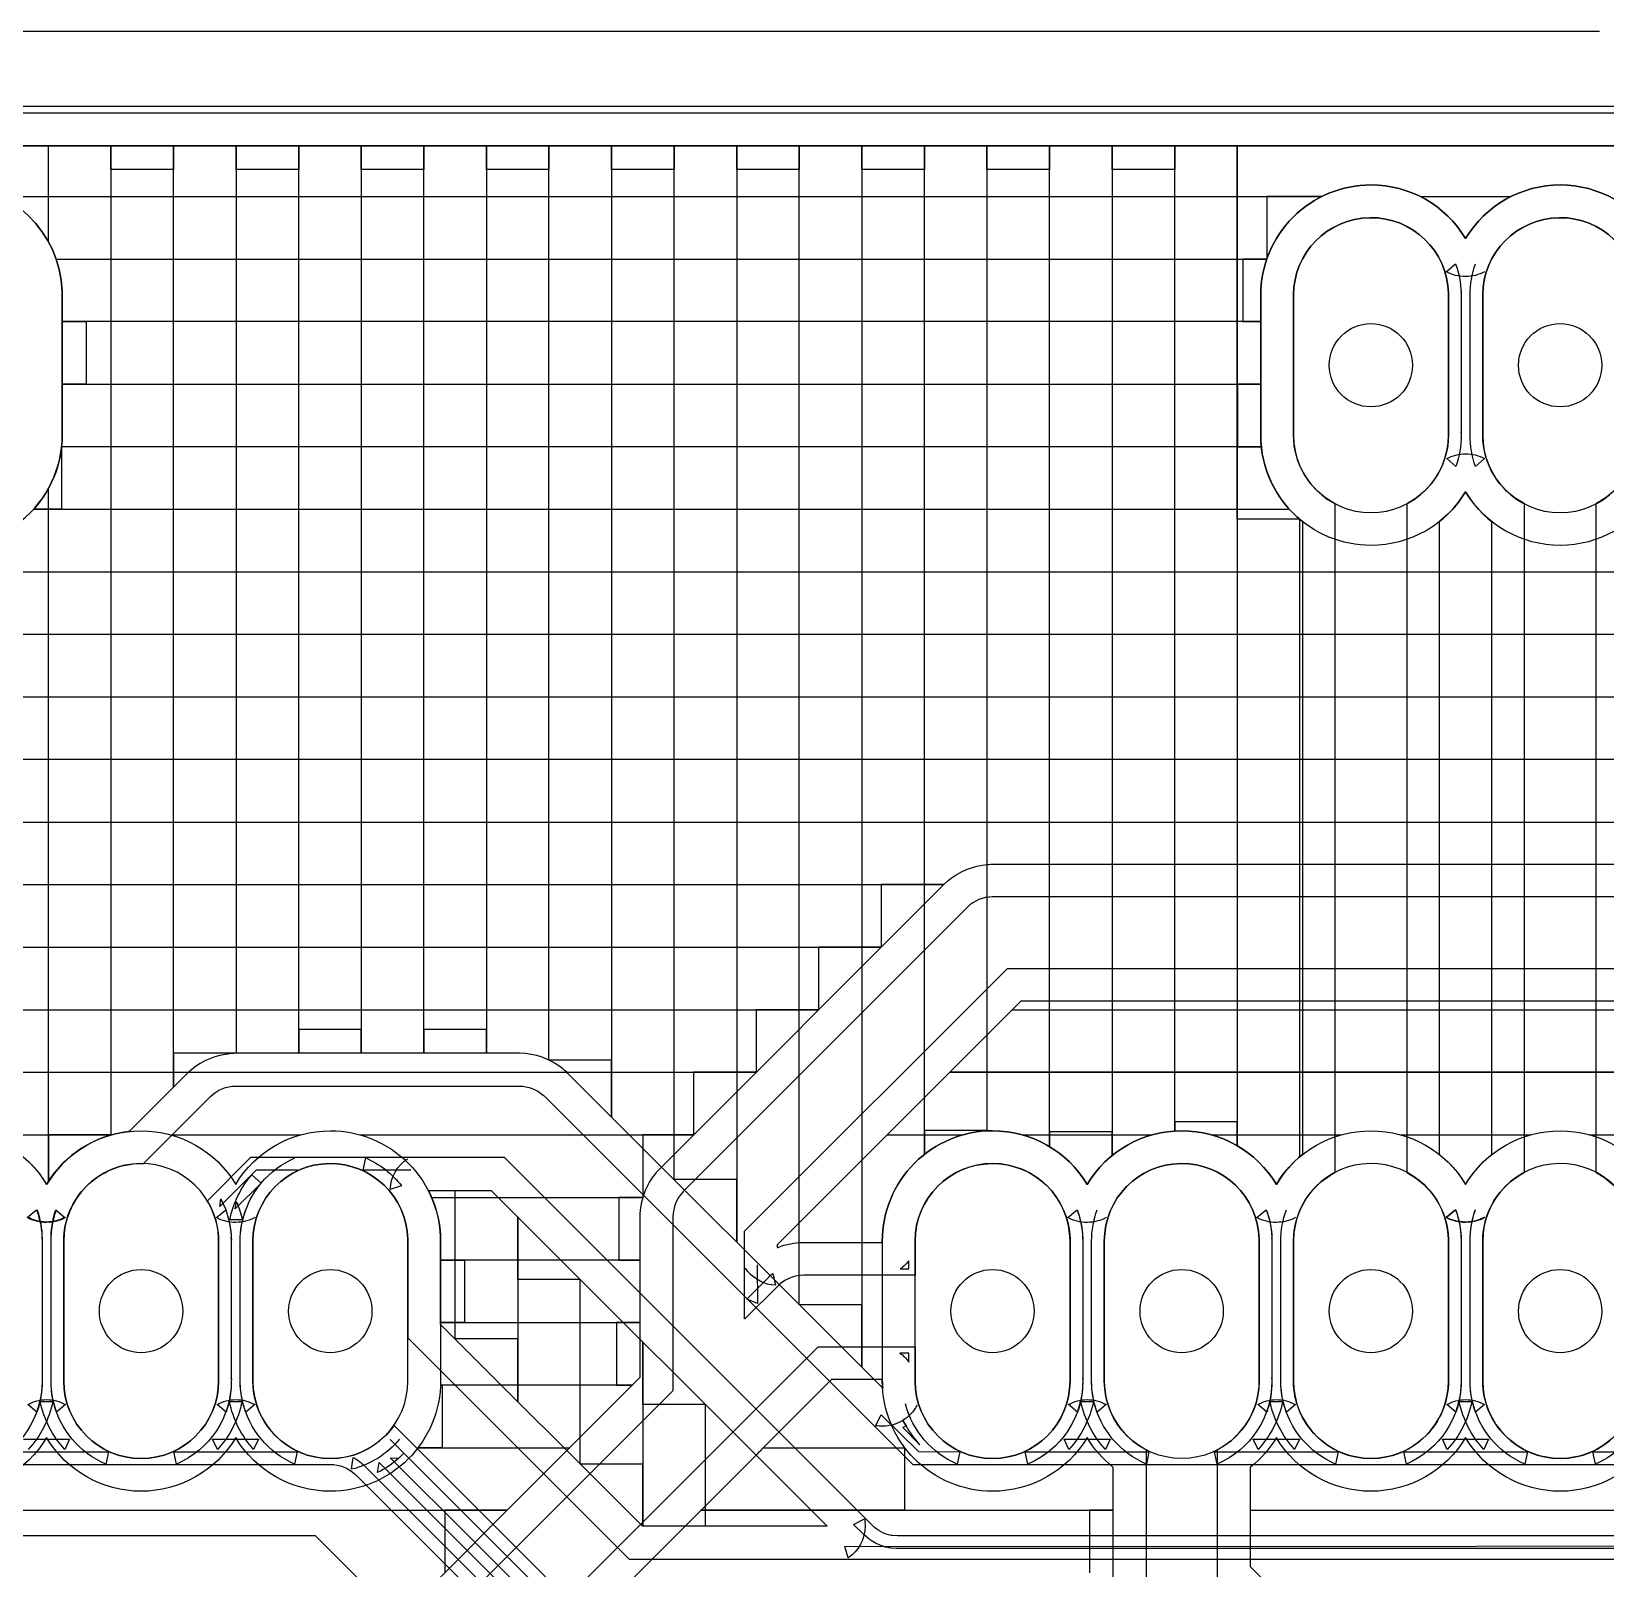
# Model space of a CAD drawing. Extents: x -29 to 3249, y -29 to 2286.
# Drawn here: x 702 to 1534, y 1474 to 2286 of the extents above; entities that cross this region are included whole.
import ezdxf

# ---------------------------------------------------------------- set-up
doc = ezdxf.new("R2010")
doc.units = 0
doc.header["$MEASUREMENT"] = 0
doc.layers.get('0').update_dxf_attribs({"linetype": 'CONTINUOUS'})
for name, color, linetype in [('BoardOutline', 7, 'CONTINUOUS'), ('CuttingOutside', 7, 'CONTINUOUS'), ('DrillPlated', 7, 'CONTINUOUS'), ('InsulateBottom', 7, 'CONTINUOUS'), ('InsulateTop', 7, 'CONTINUOUS')]:
    doc.layers.add(name, color=color, linetype=linetype)

# ---------------------------------------------------------------- blocks, each defined once
blk = doc.blocks.new('T3')
blk.add_circle((0, 0), 22)
blk.add_circle((0, 0), 22)

msp = doc.modelspace()

# ---------------------------------------------------------------- linework, layer by layer
at = {"layer": 'BoardOutline'}
msp.add_lwpolyline([(10.000001, 10.000001), (10.000001, 2247), (10.000001, 2247), (3209.199951, 2247), (3209.199951, 2247), (3209.199951, 10.000001), (3209.199951, 10.000001), (10.000001, 10.000001)], dxfattribs=at)
msp.add_lwpolyline([(10.000001, 10.000001), (10.000001, 2247), (10.000001, 2247), (3209.199951, 2247), (3209.199951, 2247), (3209.199951, 10.000001), (3209.199951, 10.000001), (10.000001, 10.000001)], dxfattribs=at)
at = {"layer": 'CuttingOutside'}
msp.add_lwpolyline([(1530.885742, 2286.435059), (10.000001, 2286.417236), (10.000001, 2286.417236, 0.224434), (-20.433071, 2272.047119), (-20.433071, 2272.047119), (-20.433071, 2272.007813), (-20.433071, 2272.007813, 0.173802), (-29.409449, 2247.007813), (-29.409449, 2247.007813), (-29.429132, 1207.263794)], format="xyb", dxfattribs=at)
at = {"layer": 'InsulateBottom'}
for points in [[(3205.511719, 2243.307129), (13.779527, 2243.307129), (13.779527, 2243.307129), (13.779527, 13.779527), (13.779527, 13.779527), (3205.511719, 13.779527), (3205.511719, 13.779527), (3205.511719, 2243.307129)], [(3188.189209, 2225.984375), (31.102364, 2225.984375), (31.102364, 2225.984375), (31.102364, 31.102364), (31.102364, 31.102364), (3188.189209, 31.102364), (3188.189209, 31.102364), (3188.189209, 2225.984375)], [(686.023621, 2199.212646), (1384.055054, 2199.212646), (1384.055054, 2199.212646), (1354.921265, 2199.212646), (1354.921265, 2199.212646), (1354.921265, 2166.141846)], [(1436.02356, 2199.212646), (1484.055176, 2199.212646)], [(715.157471, 2166.141846), (1354.921265, 2166.141846), (1354.921265, 2166.141846), (1342.322876, 2166.141846), (1342.322876, 2166.141846), (1342.322876, 2133.070801), (1342.322876, 2133.070801), (1351.771606, 2133.070801), (1351.771606, 2133.070801), (718.307129, 2133.070801), (718.307129, 2133.070801), (730.905457, 2133.070801), (730.905457, 2133.070801), (730.905457, 2100), (730.905457, 2100), (718.307129, 2100), (718.307129, 2100), (1351.771606, 2100), (1351.771606, 2100), (1339.566895, 2100), (1339.566895, 2100), (1339.566895, 2066.928955), (1339.566895, 2066.928955), (1352.165405, 2066.928955), (1352.165405, 2066.928955), (717.913391, 2066.928955), (717.913391, 2066.928955), (717.913391, 2033.858276), (717.913391, 2033.858276), (703.149597, 2033.858276), (703.149597, 2033.858276), (1366.929077, 2033.858276)], [(31.102364, 2000.787476), (3188.189209, 2000.787476)], [(3188.189209, 1967.716553), (31.102364, 1967.716553), (31.102364, 1967.716553), (43.700787, 1967.716553), (43.700787, 1967.716553), (43.700787, 1934.64563), (43.700787, 1934.64563), (31.102364, 1934.64563), (31.102364, 1934.64563), (3188.189209, 1934.64563)], [(3188.189209, 1901.574829), (31.102364, 1901.574829), (31.102364, 1901.574829), (43.700787, 1901.574829), (43.700787, 1901.574829), (43.700787, 1868.504028), (43.700787, 1868.504028), (31.102364, 1868.504028), (31.102364, 1868.504028), (3188.189209, 1868.504028)], [(31.102364, 1835.433105), (1184.251953, 1835.433105), (1184.251953, 1835.433105), (1151.18103, 1835.433105), (1151.18103, 1835.433105), (1151.18103, 1802.362183)], [(31.102364, 1802.362183), (1151.18103, 1802.362183), (1151.18103, 1802.362183), (1118.110229, 1802.362183), (1118.110229, 1802.362183), (1118.110229, 1769.29126)], [(31.102364, 1769.29126), (1118.110229, 1769.29126), (1118.110229, 1769.29126), (1085.039307, 1769.29126), (1085.039307, 1769.29126), (1085.039307, 1736.220581)], [(1220.472412, 1769.29126), (1949.606323, 1769.29126), (1949.606323, 1769.29126), (1949.606323, 1736.220581), (1949.606323, 1736.220581), (1982.677246, 1736.220581), (1982.677246, 1736.220581), (1187.401611, 1736.220581), (1187.401611, 1736.220581), (1925.787354, 1736.220581), (1925.787354, 1736.220581), (1925.787354, 1703.149658)], [(31.102364, 1736.220581), (1085.039307, 1736.220581), (1085.039307, 1736.220581), (1051.968506, 1736.220581), (1051.968506, 1736.220581), (1051.968506, 1703.149658)], [(675.787415, 1703.149658), (744.291382, 1703.149658)], [(775.787354, 1703.149658), (844.291382, 1703.149658)], [(875.787354, 1703.149658), (1051.968506, 1703.149658), (1051.968506, 1703.149658), (1025.196899, 1703.149658), (1025.196899, 1703.149658), (1025.196899, 1670.078735)], [(1154.330688, 1703.149658), (1194.291382, 1703.149658)], [(1225.787354, 1703.149658), (1294.291382, 1703.149658)], [(1325.787354, 1703.149658), (1394.291382, 1703.149658)], [(1425.787354, 1703.149658), (1494.291382, 1703.149658)], [(1525.787354, 1703.149658), (1594.291382, 1703.149658)], [(913.582703, 1670.078735), (1025.196899, 1670.078735), (1025.196899, 1670.078735), (1012.59845, 1670.078735), (1012.59845, 1670.078735), (1012.59845, 1637.007813), (1012.59845, 1637.007813), (1023.818909, 1637.007813), (1023.818909, 1637.007813), (918.307068, 1637.007813), (918.307068, 1637.007813), (930.905518, 1637.007813), (930.905518, 1637.007813), (930.905518, 1603.93689), (930.905518, 1603.93689), (918.307068, 1603.93689), (918.307068, 1603.93689), (1023.818909, 1603.93689), (1023.818909, 1603.93689), (1011.220459, 1603.93689), (1011.220459, 1603.93689), (1011.220459, 1570.866211), (1011.220459, 1570.866211), (1019.685059, 1570.866211), (1019.685059, 1570.866211), (918.307068, 1570.866211), (918.307068, 1570.866211), (919.094482, 1570.866211), (919.094482, 1570.866211), (919.094482, 1537.795288), (919.094482, 1537.795288), (906.496094, 1537.795288), (906.496094, 1537.795288), (986.614197, 1537.795288)], [(1088.976318, 1537.795288), (1163.582642, 1537.795288), (1163.582642, 1537.795288), (1163.582642, 1504.724365), (1163.582642, 1504.724365), (1055.905518, 1504.724365), (1055.905518, 1504.724365), (1273.818848, 1504.724365), (1273.818848, 1504.724365), (1261.220459, 1504.724365), (1261.220459, 1504.724365), (1261.220459, 1471.653442)], [(31.102364, 1504.724365), (953.543274, 1504.724365), (953.543274, 1504.724365), (920.472473, 1504.724365), (920.472473, 1504.724365), (920.472473, 1471.653442)], [(1346.259766, 1504.724365), (2253.543457, 1504.724365), (2253.543457, 1504.724365), (2220.472412, 1504.724365), (2220.472412, 1504.724365), (2220.472412, 1471.653442)]]:
    msp.add_lwpolyline(points, dxfattribs=at)
for points in [[(660.039368, 2205.314941, -0.403376), (718.307129, 2149.212646), (718.307129, 2149.212646), (718.307129, 2149.015625), (718.307129, 2149.015625, -0.023108), (718.307129, 2147.047363), (718.307129, 2147.047363), (718.307129, 2073.031494), (718.307129, 2073.031494, -0.414214), (660.039368, 2014.763672)], [(1560.039429, 2043.110229, -0.263757), (1510.039429, 2014.763672), (1510.039429, 2014.763672, -0.263757), (1460.039429, 2043.110229), (1460.039429, 2043.110229, -0.263757), (1410.039429, 2014.763672), (1410.039429, 2014.763672, -0.414214), (1351.771606, 2073.031494), (1351.771606, 2073.031494), (1351.771606, 2147.047363), (1351.771606, 2147.047363, -0.414214), (1410.039429, 2205.314941), (1410.039429, 2205.314941, -0.263757), (1460.039429, 2176.968506), (1460.039429, 2176.968506, -0.263757), (1510.039429, 2205.314941), (1510.039429, 2205.314941, -0.263757), (1560.039429, 2176.968506)], [(1450.984253, 2148.031494, 0.988056), (1369.094482, 2147.047363), (1369.094482, 2147.047363), (1369.094482, 2073.031494), (1369.094482, 2073.031494, 1), (1450.984253, 2073.031494), (1450.984253, 2073.031494), (1450.984253, 2147.047363), (1450.984253, 2147.047363, 0.049629), (1450.984253, 2147.834717), (1450.984253, 2147.834717), (1450.984253, 2148.031494)], [(1550.984253, 2148.031494, 0.988056), (1469.094482, 2147.047363), (1469.094482, 2147.047363), (1469.094482, 2073.031494), (1469.094482, 2073.031494, 1), (1550.984253, 2073.031494), (1550.984253, 2073.031494), (1550.984253, 2147.047363), (1550.984253, 2147.047363, 0.049629), (1550.984253, 2147.834717), (1550.984253, 2147.834717), (1550.984253, 2148.031494)], [(1470.078735, 2159.448975, -0.128686), (1460.039429, 2156.889648), (1460.039429, 2156.889648, -0.132995), (1449.803223, 2159.448975), (1449.803223, 2159.448975), (1454.724365, 2163.58252), (1454.724365, 2163.58252, -0.08052), (1457.677246, 2148.425293), (1457.677246, 2148.425293), (1457.677246, 2148.818848), (1457.677246, 2148.818848, -0.041448), (1457.677246, 2147.047363), (1457.677246, 2147.047363), (1457.677246, 2074.212646), (1457.677246, 2074.212646), (1457.677246, 2074.803223), (1457.677246, 2074.803223, -0.041454), (1457.677246, 2073.031494), (1457.677246, 2073.031494, -0.088838), (1454.921265, 2056.496094), (1454.921265, 2056.496094), (1450.196899, 2060.629883), (1450.196899, 2060.629883, -0.128667), (1460.039429, 2063.188965), (1460.039429, 2063.188965, -0.128686), (1470.078735, 2060.629883), (1470.078735, 2060.629883), (1465.35437, 2056.496094), (1465.35437, 2056.496094, -0.088837), (1462.401611, 2073.031494), (1462.401611, 2073.031494), (1462.401611, 2147.047363), (1462.401611, 2147.047363, -0.088836), (1465.35437, 2163.58252)], [(848.62207, 1399.803223), (1023.818909, 1574.999878), (1023.818909, 1574.999878), (1023.818909, 1660.039429), (1023.818909, 1660.039429, -0.177459), (1032.480347, 1683.2677), (1032.480347, 1683.2677), (1032.480347, 1683.4646), (1032.480347, 1683.4646, -0.034568), (1034.448853, 1685.629883), (1034.448853, 1685.629883), (1184.44873, 1835.629883), (1184.44873, 1835.629883, -0.159382), (1204.527588, 1845.669312), (1204.527588, 1845.669312), (1205.905518, 1845.866089), (1205.905518, 1845.866089, -0.048934), (1210.039307, 1846.259888), (1210.039307, 1846.259888), (1960.039307, 1846.259888)], [(2167.91333, 1628.937012), (1973.425171, 1823.425171), (1973.425171, 1823.425171, 0.06351), (1972.637817, 1824.015747), (1972.637817, 1824.015747), (1972.440918, 1824.212646), (1972.440918, 1824.212646, 0.181704), (1960.039307, 1828.937012), (1960.039307, 1828.937012), (1210.039307, 1828.937012), (1210.039307, 1828.937012, 0.198913), (1196.653564, 1823.425171), (1196.653564, 1823.425171), (1046.653564, 1673.425171), (1046.653564, 1673.425171, 0.035582), (1046.259766, 1673.031494), (1046.259766, 1673.031494), (1046.259766, 1672.834717), (1046.259766, 1672.834717, 0.189327), (1041.141724, 1660.039429), (1041.141724, 1660.039429), (1041.141724, 1567.91333), (1041.141724, 1567.91333), (857.086609, 1383.858276)], [(883.661438, 1356.889771), (1073.425171, 1546.653564), (1073.425171, 1546.653564, 0.022005), (1074.606323, 1547.834595), (1074.606323, 1547.834595), (1117.913452, 1591.141724), (1117.913452, 1591.141724), (1169.094482, 1591.141724), (1169.094482, 1591.141724), (1169.094482, 1573.031494), (1169.094482, 1573.031494, 1), (1250.984253, 1573.031494), (1250.984253, 1573.031494), (1250.984253, 1647.047241), (1250.984253, 1647.047241, 1), (1169.094482, 1647.047241), (1169.094482, 1647.047241), (1169.094482, 1628.937012), (1169.094482, 1628.937012), (1110.039307, 1628.937012), (1110.039307, 1628.937012, 0.177909), (1097.834595, 1624.409424), (1097.834595, 1624.409424), (1097.637817, 1624.212646), (1097.637817, 1624.212646, 0.080718), (1096.653564, 1623.425171), (1096.653564, 1623.425171), (1079.133911, 1605.905518), (1079.133911, 1605.905518), (1078.937012, 1605.905518), (1078.937012, 1605.905518), (1078.937012, 1652.165405), (1078.937012, 1652.165405), (1217.913452, 1791.141724), (1217.913452, 1791.141724), (1952.165283, 1791.141724)], [(1945.078735, 1773.818848), (1225, 1773.818848), (1225, 1773.818848), (1096.259888, 1645.078857), (1096.259888, 1645.078857), (1096.259888, 1643.700806), (1096.259888, 1643.700806), (1096.653564, 1643.700806), (1096.653564, 1643.700806, -0.094722), (1110.039307, 1646.259888), (1110.039307, 1646.259888), (1151.771729, 1646.259888), (1151.771729, 1646.259888, -0.009256), (1151.771729, 1647.047241), (1151.771729, 1647.047241, -0.414214), (1210.039307, 1705.314941), (1210.039307, 1705.314941, -0.263757), (1260.039429, 1676.968506), (1260.039429, 1676.968506, -0.263757), (1310.039429, 1705.314941), (1310.039429, 1705.314941, -0.263757), (1360.039429, 1676.968506), (1360.039429, 1676.968506, -0.263757), (1410.039429, 1705.314941), (1410.039429, 1705.314941, -0.263757), (1460.039429, 1676.968506), (1460.039429, 1676.968506, -0.263757), (1510.039429, 1705.314941), (1510.039429, 1705.314941, -0.263757), (1560.039429, 1676.968506)], [(810.039368, 1676.968506, -0.263757), (860.039368, 1705.314941), (860.039368, 1705.314941, -0.414214), (918.307068, 1647.047241), (918.307068, 1647.047241), (918.307068, 1573.031494), (918.307068, 1573.031494, -0.414214), (860.039368, 1514.763794), (860.039368, 1514.763794, -0.263757), (810.039368, 1543.110229), (810.039368, 1543.110229, -0.263757), (760.039368, 1514.763794), (760.039368, 1514.763794, -0.263757), (710.039368, 1543.110229), (710.039368, 1543.110229, -0.263757), (660.039368, 1514.763794)], [(660.039368, 1705.314941, -0.263757), (710.039368, 1676.968506), (710.039368, 1676.968506, -0.263757), (760.039368, 1705.314941), (760.039368, 1705.314941, -0.263757), (810.039368, 1676.968506)], [(800.984253, 1648.031494, 0.988055), (719.094482, 1647.047241), (719.094482, 1647.047241), (719.094482, 1573.031494), (719.094482, 1573.031494, 1), (800.984253, 1573.031494), (800.984253, 1573.031494), (800.984253, 1647.047241), (800.984253, 1647.047241, 0.049629), (800.984253, 1647.834595), (800.984253, 1647.834595), (800.984253, 1648.031494)], [(900.984253, 1648.031494, 0.988055), (819.094482, 1647.047241), (819.094482, 1647.047241), (819.094482, 1573.031494), (819.094482, 1573.031494, 1), (900.984253, 1573.031494), (900.984253, 1573.031494), (900.984253, 1647.047241), (900.984253, 1647.047241, 0.049629), (900.984253, 1647.834595), (900.984253, 1647.834595), (900.984253, 1648.031494)], [(1328.937012, 1467.91333), (1328.937012, 1536.811035), (1328.937012, 1536.811035), (1329.330688, 1537.007813), (1329.330688, 1537.007813, 0.276541), (1350.984253, 1573.031494), (1350.984253, 1573.031494), (1350.984253, 1647.047241), (1350.984253, 1647.047241, 0.049629), (1350.984253, 1647.834595), (1350.984253, 1647.834595), (1350.984253, 1648.031494), (1350.984253, 1648.031494, 0.988055), (1269.094482, 1647.047241), (1269.094482, 1647.047241), (1269.094482, 1573.031494), (1269.094482, 1573.031494, 0.276539), (1290.747925, 1537.007813), (1290.747925, 1537.007813), (1291.141724, 1536.811035), (1291.141724, 1536.811035), (1291.141724, 1460.039429)], [(1450.984253, 1648.031494, 0.988055), (1369.094482, 1647.047241), (1369.094482, 1647.047241), (1369.094482, 1573.031494), (1369.094482, 1573.031494, 1), (1450.984253, 1573.031494), (1450.984253, 1573.031494), (1450.984253, 1647.047241), (1450.984253, 1647.047241, 0.049629), (1450.984253, 1647.834595), (1450.984253, 1647.834595), (1450.984253, 1648.031494)], [(1550.984253, 1648.031494, 0.988055), (1469.094482, 1647.047241), (1469.094482, 1647.047241), (1469.094482, 1573.031494), (1469.094482, 1573.031494, 1), (1550.984253, 1573.031494), (1550.984253, 1573.031494), (1550.984253, 1647.047241), (1550.984253, 1647.047241, 0.049629), (1550.984253, 1647.834595), (1550.984253, 1647.834595), (1550.984253, 1648.031494)], [(720.078735, 1659.44873, -0.128686), (710.039368, 1656.889771), (710.039368, 1656.889771, -0.132995), (699.803101, 1659.44873)], [(699.803101, 1659.44873), (704.724365, 1663.582642), (704.724365, 1663.582642, -0.088837), (707.677185, 1647.047241), (707.677185, 1647.047241), (707.677185, 1573.031494), (707.677185, 1573.031494, -0.088838), (704.921265, 1556.496094), (704.921265, 1556.496094), (700.196838, 1560.629883)], [(700.196838, 1560.629883, -0.128667), (710.039368, 1563.188965), (710.039368, 1563.188965, -0.128687), (720.078735, 1560.629883), (720.078735, 1560.629883), (715.354309, 1556.496094), (715.354309, 1556.496094, -0.088837), (712.40155, 1573.031494), (712.40155, 1573.031494), (712.40155, 1647.047241), (712.40155, 1647.047241, -0.088837), (715.354309, 1663.582642)], [(820.078735, 1659.44873, -0.128686), (810.039368, 1656.889771), (810.039368, 1656.889771, -0.132994), (799.803162, 1659.44873), (799.803162, 1659.44873), (804.724365, 1663.582642), (804.724365, 1663.582642, -0.080521), (807.677185, 1648.425293), (807.677185, 1648.425293), (807.677185, 1648.81897), (807.677185, 1648.81897, -0.041454), (807.677185, 1647.047241), (807.677185, 1647.047241), (807.677185, 1574.212646), (807.677185, 1574.212646), (807.677185, 1574.803101), (807.677185, 1574.803101, -0.041451), (807.677185, 1573.031494), (807.677185, 1573.031494, -0.088838), (804.921265, 1556.496094), (804.921265, 1556.496094), (800.196838, 1560.629883), (800.196838, 1560.629883, -0.128667), (810.039368, 1563.188965), (810.039368, 1563.188965, -0.128687), (820.078735, 1560.629883), (820.078735, 1560.629883), (815.35437, 1556.496094), (815.35437, 1556.496094, -0.088837), (812.40155, 1573.031494), (812.40155, 1573.031494), (812.40155, 1647.047241), (812.40155, 1647.047241, -0.088837), (815.35437, 1663.582642)], [(1270.078735, 1659.44873, -0.128685), (1260.039429, 1656.889771), (1260.039429, 1656.889771, -0.132994), (1249.803223, 1659.44873), (1249.803223, 1659.44873), (1254.724365, 1663.582642), (1254.724365, 1663.582642, -0.080521), (1257.677246, 1648.425293), (1257.677246, 1648.425293), (1257.677246, 1648.81897), (1257.677246, 1648.81897, -0.041454), (1257.677246, 1647.047241), (1257.677246, 1647.047241), (1257.677246, 1574.212646), (1257.677246, 1574.212646), (1257.677246, 1574.803101), (1257.677246, 1574.803101, -0.041451), (1257.677246, 1573.031494), (1257.677246, 1573.031494, -0.088838), (1254.921265, 1556.496094), (1254.921265, 1556.496094), (1250.196899, 1560.629883), (1250.196899, 1560.629883, -0.128667), (1260.039429, 1563.188965), (1260.039429, 1563.188965, -0.128686), (1270.078735, 1560.629883), (1270.078735, 1560.629883), (1265.35437, 1556.496094), (1265.35437, 1556.496094, -0.088823), (1262.401611, 1573.031494), (1262.401611, 1573.031494), (1262.401611, 1647.047241), (1262.401611, 1647.047241, -0.088837), (1265.35437, 1663.582642)], [(1370.078735, 1659.44873, -0.128685), (1360.039429, 1656.889771), (1360.039429, 1656.889771, -0.132994), (1349.803223, 1659.44873), (1349.803223, 1659.44873), (1354.724365, 1663.582642), (1354.724365, 1663.582642, -0.088837), (1357.677246, 1647.047241), (1357.677246, 1647.047241), (1357.677246, 1573.031494), (1357.677246, 1573.031494, -0.088824), (1354.921265, 1556.496094), (1354.921265, 1556.496094), (1350.196899, 1560.629883), (1350.196899, 1560.629883, -0.128667), (1360.039429, 1563.188965), (1360.039429, 1563.188965, -0.128686), (1370.078735, 1560.629883), (1370.078735, 1560.629883), (1365.35437, 1556.496094), (1365.35437, 1556.496094, -0.088837), (1362.401611, 1573.031494), (1362.401611, 1573.031494), (1362.401611, 1647.047241), (1362.401611, 1647.047241, -0.088837), (1365.35437, 1663.582642)], [(1470.078735, 1659.44873, -0.128685), (1460.039429, 1656.889771), (1460.039429, 1656.889771, -0.132994), (1449.803223, 1659.44873), (1449.803223, 1659.44873), (1454.724365, 1663.582642), (1454.724365, 1663.582642, -0.080521), (1457.677246, 1648.425293), (1457.677246, 1648.425293), (1457.677246, 1648.81897), (1457.677246, 1648.81897, -0.041454), (1457.677246, 1647.047241), (1457.677246, 1647.047241), (1457.677246, 1573.031494), (1457.677246, 1573.031494, -0.088838), (1454.921265, 1556.496094), (1454.921265, 1556.496094), (1450.196899, 1560.629883), (1450.196899, 1560.629883, -0.128667), (1460.039429, 1563.188965), (1460.039429, 1563.188965, -0.128686), (1470.078735, 1560.629883), (1470.078735, 1560.629883), (1465.35437, 1556.496094), (1465.35437, 1556.496094, -0.088837), (1462.401611, 1573.031494), (1462.401611, 1573.031494), (1462.401611, 1647.047241), (1462.401611, 1647.047241, -0.088837), (1465.35437, 1663.582642)], [(1085.629883, 1634.448853), (1085.826782, 1613.97644), (1085.826782, 1613.97644), (1080.118042, 1616.338623), (1080.118042, 1616.338623), (1091.929199, 1628.149536), (1091.929199, 1628.149536, -0.062268), (1093.897583, 1629.921265), (1093.897583, 1629.921265), (1095.275635, 1623.62207), (1095.275635, 1623.62207), (1093.110229, 1623.818848), (1093.110229, 1623.818848, -0.210828), (1079.527588, 1632.677124)], [(1165.748047, 1636.614136, -0.091655), (1161.220459, 1632.283447), (1161.220459, 1632.283447), (1165.748047, 1632.283447), (1165.748047, 1632.283447), (1165.748047, 1636.614136)], [(1165.748047, 1587.795288), (1161.02356, 1587.795288), (1161.02356, 1587.795288, -0.100665), (1165.748047, 1583.070923), (1165.748047, 1583.070923), (1165.748047, 1587.795288)], [(1151.771729, 1573.818848), (1125, 1573.818848), (1125, 1573.818848), (1087.992188, 1536.811035), (1087.992188, 1536.811035, -0.023087), (1085.629883, 1534.448853), (1085.629883, 1534.448853), (899.606262, 1348.425171)], [(1273.818848, 1460.039429), (1273.818848, 1527.362305), (1273.818848, 1527.362305), (1273.62207, 1527.559082), (1273.62207, 1527.559082, -0.089294), (1260.039429, 1543.110229), (1260.039429, 1543.110229, -0.263757), (1210.039307, 1514.763794), (1210.039307, 1514.763794, -0.414214), (1151.771729, 1573.031494), (1151.771729, 1573.031494), (1151.771729, 1573.818848)], [(1560.039429, 1543.110229, -0.263757), (1510.039429, 1514.763794), (1510.039429, 1514.763794, -0.263757), (1460.039429, 1543.110229), (1460.039429, 1543.110229, -0.263757), (1410.039429, 1514.763794), (1410.039429, 1514.763794, -0.263757), (1360.039429, 1543.110229), (1360.039429, 1543.110229, -0.089294), (1346.456787, 1527.559082), (1346.456787, 1527.559082), (1346.259766, 1527.362305), (1346.259766, 1527.362305), (1346.259766, 1475), (1346.259766, 1475), (1375, 1446.259766)]]:
    msp.add_lwpolyline(points, format="xyb", dxfattribs=at)
at = {"layer": 'InsulateTop'}
for points in [[(3205.511719, 2243.307129), (13.779527, 2243.307129), (13.779527, 2243.307129), (13.779527, 13.779527), (13.779527, 13.779527), (3205.511719, 13.779527), (3205.511719, 13.779527), (3205.511719, 2243.307129)], [(31.102364, 2225.984375), (3188.189209, 2225.984375), (3188.189209, 2225.984375), (3188.189209, 31.102364), (3188.189209, 31.102364), (31.102364, 31.102364), (31.102364, 31.102364), (31.102364, 2225.984375)], [(975.590515, 1742.716431), (975.590515, 2225.984375), (975.590515, 2225.984375), (975.590515, 2213.385742), (975.590515, 2213.385742), (942.519714, 2213.385742), (942.519714, 2213.385742), (942.519714, 2225.984375), (942.519714, 2225.984375), (942.519714, 1746.259888), (942.519714, 1746.259888), (942.519714, 1758.858276), (942.519714, 1758.858276), (909.448792, 1758.858276), (909.448792, 1758.858276), (909.448792, 1746.259888), (909.448792, 1746.259888), (909.448792, 2225.984375), (909.448792, 2225.984375), (909.448792, 2213.385742), (909.448792, 2213.385742), (876.377991, 2213.385742), (876.377991, 2213.385742), (876.377991, 2225.984375), (876.377991, 2225.984375), (876.377991, 1746.259888), (876.377991, 1746.259888), (876.377991, 1758.858276), (876.377991, 1758.858276), (843.307068, 1758.858276), (843.307068, 1758.858276), (843.307068, 1746.259888), (843.307068, 1746.259888), (843.307068, 2225.984375), (843.307068, 2225.984375), (843.307068, 2213.385742), (843.307068, 2213.385742), (810.236206, 2213.385742), (810.236206, 2213.385742), (810.236206, 2225.984375), (810.236206, 2225.984375), (810.236206, 1746.259888), (810.236206, 1746.259888), (777.165344, 1746.259888), (777.165344, 1746.259888), (777.165344, 1728.346558), (777.165344, 1728.346558), (777.165344, 2225.984375), (777.165344, 2225.984375), (777.165344, 2213.385742), (777.165344, 2213.385742), (744.094482, 2213.385742), (744.094482, 2213.385742), (744.094482, 2225.984375), (744.094482, 2225.984375), (744.094482, 1703.149658), (744.094482, 1703.149658), (711.023621, 1703.149658), (711.023621, 1703.149658), (711.023621, 1678.543335), (711.023621, 1678.543335), (711.023621, 2044.881958)], [(711.023621, 2175.196777), (711.023621, 2225.984375)], [(1041.7323, 1679.527588), (1041.7323, 2225.984375), (1041.7323, 2225.984375), (1041.7323, 2213.385742), (1041.7323, 2213.385742), (1008.661438, 2213.385742), (1008.661438, 2213.385742), (1008.661438, 2225.984375), (1008.661438, 2225.984375), (1008.661438, 1712.598389), (1008.661438, 1712.598389), (1008.661438, 1742.716431), (1008.661438, 1742.716431), (975.590515, 1742.716431)], [(1107.874023, 1613.385864), (1107.874023, 2225.984375), (1107.874023, 2225.984375), (1107.874023, 2213.385742), (1107.874023, 2213.385742), (1074.803101, 2213.385742), (1074.803101, 2213.385742), (1074.803101, 2225.984375), (1074.803101, 2225.984375), (1074.803101, 1646.456787), (1074.803101, 1646.456787), (1074.803101, 1679.527588), (1074.803101, 1679.527588), (1041.7323, 1679.527588)], [(1372.440918, 1691.7323), (1372.440918, 2028.543335), (1372.440918, 2028.543335), (1339.369995, 2028.543335), (1339.369995, 2028.543335), (1339.369995, 2225.984375), (1339.369995, 2225.984375), (1339.369995, 1697.44104), (1339.369995, 1697.44104), (1339.369995, 1710.039307), (1339.369995, 1710.039307), (1306.299194, 1710.039307), (1306.299194, 1710.039307), (1306.299194, 1705.118164), (1306.299194, 1705.118164), (1306.299194, 2225.984375), (1306.299194, 2225.984375), (1306.299194, 2213.385742), (1306.299194, 2213.385742), (1273.228394, 2213.385742), (1273.228394, 2213.385742), (1273.228394, 2225.984375), (1273.228394, 2225.984375), (1273.228394, 1692.125977), (1273.228394, 1692.125977), (1273.228394, 1704.724365), (1273.228394, 1704.724365), (1240.157471, 1704.724365), (1240.157471, 1704.724365), (1240.157471, 1696.850342), (1240.157471, 1696.850342), (1240.157471, 2225.984375), (1240.157471, 2225.984375), (1240.157471, 2213.385742), (1240.157471, 2213.385742), (1207.086548, 2213.385742), (1207.086548, 2213.385742), (1207.086548, 2225.984375), (1207.086548, 2225.984375), (1207.086548, 1705.314941), (1207.086548, 1705.314941), (1207.086548, 1705.511841), (1207.086548, 1705.511841), (1174.015747, 1705.511841), (1174.015747, 1705.511841), (1174.015747, 1692.913452), (1174.015747, 1692.913452), (1174.015747, 2225.984375), (1174.015747, 2225.984375), (1174.015747, 2213.385742), (1174.015747, 2213.385742), (1140.944824, 2213.385742), (1140.944824, 2213.385742), (1140.944824, 2225.984375), (1140.944824, 2225.984375), (1140.944824, 1580.314941), (1140.944824, 1580.314941), (1140.944824, 1613.385864), (1140.944824, 1613.385864), (1107.874023, 1613.385864)], [(925.984253, 1595.275635), (925.984253, 1673.818848)], [(992.125977, 1529.133789), (992.125977, 1626.771606), (992.125977, 1626.771606), (959.055115, 1626.771606), (959.055115, 1626.771606), (959.055115, 1659.842529), (959.055115, 1659.842529), (959.055115, 1562.204712), (959.055115, 1562.204712), (959.055115, 1595.275635), (959.055115, 1595.275635), (925.984253, 1595.275635)], [(1058.2677, 1496.259888), (1058.2677, 1560.629883), (1058.2677, 1560.629883), (1025.196899, 1560.629883), (1025.196899, 1560.629883), (1025.196899, 1593.700806), (1025.196899, 1593.700806), (1025.196899, 1496.259888), (1025.196899, 1496.259888), (1025.196899, 1529.133789), (1025.196899, 1529.133789), (992.125977, 1529.133789)], [(978.740173, 1445.669312), (891.7323, 1532.480347), (891.7323, 1532.480347), (896.259827, 1532.283447), (896.259827, 1532.283447), (898.917297, 1534.940918), (898.917297, 1534.940918), (891.7323, 1542.125977)], [(941.141724, 1402.165405), (852.165344, 1491.141724), (852.165344, 1491.141724), (310.039368, 1491.141724)]]:
    msp.add_lwpolyline(points, dxfattribs=at)
for points in [[(696.456665, 2027.559082, 0.227718), (718.307129, 2073.031494), (718.307129, 2073.031494, 0.023111), (718.307129, 2075), (718.307129, 2075), (718.307129, 2147.047363), (718.307129, 2147.047363, 0.023108), (718.307129, 2149.015625), (718.307129, 2149.015625), (718.307129, 2149.212646), (718.307129, 2149.212646, 0.403376), (660.039368, 2205.314941)], [(1560.039429, 2176.968506, 0.263757), (1510.039429, 2205.314941), (1510.039429, 2205.314941, 0.263757), (1460.039429, 2176.968506), (1460.039429, 2176.968506, 0.263757), (1410.039429, 2205.314941), (1410.039429, 2205.314941, 0.414214), (1351.771606, 2147.047363), (1351.771606, 2147.047363), (1351.771606, 2073.031494), (1351.771606, 2073.031494, 0.227717), (1373.62207, 2027.559082), (1373.62207, 2027.559082), (1373.818848, 2027.362183), (1373.818848, 2027.362183), (1373.818848, 1692.716431), (1373.818848, 1692.716431, 0.090514), (1360.039429, 1676.968506), (1360.039429, 1676.968506, 0.263757), (1310.039429, 1705.314941), (1310.039429, 1705.314941, 0.263757), (1260.039429, 1676.968506), (1260.039429, 1676.968506, 0.263757), (1210.039307, 1705.314941), (1210.039307, 1705.314941, 0.414214), (1151.771729, 1647.047241), (1151.771729, 1647.047241), (1151.771729, 1573.031494), (1151.771729, 1573.031494, 0.016085), (1151.968506, 1569.29126), (1151.968506, 1569.29126), (985.629883, 1735.629883), (985.629883, 1735.629883, 0.042935), (982.873962, 1737.992065), (982.873962, 1737.992065), (982.677185, 1738.188965), (982.677185, 1738.188965, 0.171515), (960.039368, 1746.259888), (960.039368, 1746.259888), (810.039368, 1746.259888), (810.039368, 1746.259888, 0.048935), (805.905518, 1745.866089), (805.905518, 1745.866089), (804.527527, 1745.669312), (804.527527, 1745.669312, 0.159381), (784.448853, 1735.629883), (784.448853, 1735.629883), (753.937012, 1705.118164), (753.937012, 1705.118164), (753.346436, 1704.921143), (753.346436, 1704.921143, 0.231972), (710.236206, 1677.165283), (710.236206, 1677.165283), (710.039368, 1677.165283), (710.039368, 1677.165283, 0.089786), (696.259827, 1692.716431)], [(1450.984253, 2148.031494), (1450.984253, 2147.834717), (1450.984253, 2147.834717, -0.049629), (1450.984253, 2147.047363), (1450.984253, 2147.047363), (1450.984253, 2073.818848), (1450.984253, 2073.818848, -0.049629), (1450.984253, 2073.031494), (1450.984253, 2073.031494, -0.276541), (1429.330688, 2037.007813), (1429.330688, 2037.007813), (1428.937012, 2036.811035), (1428.937012, 2036.811035), (1428.937012, 1683.2677), (1428.937012, 1683.2677, -0.272967), (1450.984253, 1648.031494), (1450.984253, 1648.031494), (1450.984253, 1647.834595), (1450.984253, 1647.834595, -0.049629), (1450.984253, 1647.047241), (1450.984253, 1647.047241), (1450.984253, 1573.818848), (1450.984253, 1573.818848, -0.049629), (1450.984253, 1573.031494), (1450.984253, 1573.031494, -0.414214), (1410.039429, 1532.08667), (1410.039429, 1532.08667, -0.414214), (1369.094482, 1573.031494), (1369.094482, 1573.031494), (1369.094482, 1647.047241), (1369.094482, 1647.047241, -0.279437), (1391.141724, 1683.2677), (1391.141724, 1683.2677), (1391.141724, 2036.811035), (1391.141724, 2036.811035), (1390.747925, 2037.007813), (1390.747925, 2037.007813, -0.27654), (1369.094482, 2073.031494), (1369.094482, 2073.031494), (1369.094482, 2147.047363), (1369.094482, 2147.047363, -0.988056), (1450.984253, 2148.031494)], [(1550.984253, 1573.031494, -0.414214), (1510.039429, 1532.08667), (1510.039429, 1532.08667, -0.414214), (1469.094482, 1573.031494), (1469.094482, 1573.031494), (1469.094482, 1647.047241), (1469.094482, 1647.047241, -0.279437), (1491.141724, 1683.2677), (1491.141724, 1683.2677), (1491.141724, 2036.811035), (1491.141724, 2036.811035), (1490.748047, 2037.007813), (1490.748047, 2037.007813, -0.276541), (1469.094482, 2073.031494), (1469.094482, 2073.031494), (1469.094482, 2147.047363), (1469.094482, 2147.047363, -0.988056), (1550.984253, 2148.031494)], [(1470.078735, 2159.448975, -0.128686), (1460.039429, 2156.889648), (1460.039429, 2156.889648, -0.132995), (1449.803223, 2159.448975), (1449.803223, 2159.448975), (1454.724365, 2163.58252), (1454.724365, 2163.58252, -0.08052), (1457.677246, 2148.425293), (1457.677246, 2148.425293), (1457.677246, 2148.818848), (1457.677246, 2148.818848, -0.041448), (1457.677246, 2147.047363), (1457.677246, 2147.047363), (1457.677246, 2074.212646), (1457.677246, 2074.212646), (1457.677246, 2074.803223), (1457.677246, 2074.803223, -0.041454), (1457.677246, 2073.031494), (1457.677246, 2073.031494, -0.088824), (1454.921265, 2056.496094), (1454.921265, 2056.496094), (1450.196899, 2060.629883), (1450.196899, 2060.629883, -0.128667), (1460.039429, 2063.188965), (1460.039429, 2063.188965, -0.128686), (1470.078735, 2060.629883), (1470.078735, 2060.629883), (1465.35437, 2056.496094), (1465.35437, 2056.496094, -0.088823), (1462.401611, 2073.031494), (1462.401611, 2073.031494), (1462.401611, 2147.047363), (1462.401611, 2147.047363, -0.088836), (1465.35437, 2163.58252)], [(1550.984253, 2073.031494, -0.276541), (1529.330688, 2037.007813), (1529.330688, 2037.007813), (1528.937012, 2036.811035), (1528.937012, 2036.811035), (1528.937012, 1683.2677), (1528.937012, 1683.2677, -0.272967), (1550.984253, 1648.031494)], [(1446.456787, 2027.559082, 0.089294), (1460.039429, 2043.110229), (1460.039429, 2043.110229, 0.089294), (1473.62207, 2027.559082), (1473.62207, 2027.559082), (1473.818848, 2027.362183), (1473.818848, 2027.362183), (1473.818848, 1692.716431), (1473.818848, 1692.716431, 0.089786), (1460.039429, 1677.165283), (1460.039429, 1677.165283, 0.089786), (1446.259766, 1692.716431), (1446.259766, 1692.716431), (1446.259766, 2027.362183), (1446.259766, 2027.362183), (1446.456787, 2027.559082)], [(1760.039307, 1491.141724), (1159.842529, 1491.141724), (1159.842529, 1491.141724), (1157.086548, 1491.338623), (1157.086548, 1491.338623), (1156.496094, 1491.338623), (1156.496094, 1491.338623, -0.150662), (1146.653564, 1496.653564), (1146.653564, 1496.653564), (952.165344, 1691.141724), (952.165344, 1691.141724), (817.913391, 1691.141724), (817.913391, 1691.141724), (795.078735, 1668.307007), (795.078735, 1668.307007), (795.078735, 1668.110229), (795.078735, 1668.110229, -0.13616), (800.984253, 1647.047241), (800.984253, 1647.047241), (800.984253, 1573.031494), (800.984253, 1573.031494, -1), (719.094482, 1573.031494), (719.094482, 1573.031494), (719.094482, 1647.047241), (719.094482, 1647.047241, -0.414214), (760.039368, 1687.992065), (760.039368, 1687.992065), (761.220459, 1687.992065), (761.220459, 1687.992065), (796.653564, 1723.425171), (796.653564, 1723.425171, -0.198913), (810.039368, 1728.937012), (810.039368, 1728.937012), (960.039368, 1728.937012), (960.039368, 1728.937012, -0.181703), (972.440979, 1724.212646), (972.440979, 1724.212646), (972.637817, 1724.015747), (972.637817, 1724.015747, -0.063509), (973.425171, 1723.425171), (973.425171, 1723.425171), (1167.913452, 1528.937012), (1167.913452, 1528.937012), (1752.165405, 1528.937012)], [(842.716553, 1684.448853), (820.86615, 1684.448853), (820.86615, 1684.448853), (801.574829, 1665.35437), (801.574829, 1665.35437), (802.165344, 1669.29126), (802.165344, 1669.29126, -0.122066), (807.677185, 1647.047241), (807.677185, 1647.047241), (807.677185, 1574.212646), (807.677185, 1574.212646), (807.677185, 1574.803101), (807.677185, 1574.803101, -0.041451), (807.677185, 1573.031494), (807.677185, 1573.031494, -0.300612), (778.740173, 1529.133789), (778.740173, 1529.133789), (777.362183, 1535.629883), (777.362183, 1535.629883), (842.519714, 1535.629883), (842.519714, 1535.629883), (841.141724, 1529.133789), (841.141724, 1529.133789, -0.238306), (813.63147, 1562.261597), (813.63147, 1562.261597), (813.385803, 1562.204712), (813.385803, 1562.204712, -0.133621), (800.393738, 1536.811035), (800.393738, 1536.811035), (797.834656, 1542.322876), (797.834656, 1542.322876), (822.047241, 1542.322876), (822.047241, 1542.322876), (819.488159, 1536.811035), (819.488159, 1536.811035, -0.132912), (806.692932, 1562.204712), (806.692932, 1562.204712), (813.385803, 1562.204712), (813.385803, 1562.204712), (813.63147, 1562.261597), (813.63147, 1562.261597, -0.057022), (812.40155, 1573.031494), (812.40155, 1573.031494), (812.40155, 1647.047241), (812.40155, 1647.047241, -0.175453), (823.442993, 1677.544312), (823.442993, 1677.544312), (823.425171, 1677.559082), (823.425171, 1677.559082), (809.64563, 1663.97644), (809.64563, 1663.97644), (810.433105, 1667.716553), (810.433105, 1667.716553, -0.045515), (813.582642, 1658.2677), (813.582642, 1658.2677), (806.889709, 1658.2677), (806.889709, 1658.2677, -0.123829), (818.503906, 1682.08667), (818.503906, 1682.08667), (823.425171, 1677.559082), (823.425171, 1677.559082), (823.442993, 1677.544312), (823.442993, 1677.544312, -0.118889), (841.338562, 1690.944946)], [(902.559082, 1684.448853), (877.362183, 1684.448853), (877.362183, 1684.448853), (878.740173, 1690.944946), (878.740173, 1690.944946, -0.127904), (897.637817, 1676.181152), (897.637817, 1676.181152), (891.7323, 1674.212646), (891.7323, 1674.212646, -0.247006), (900.787354, 1690.551147)], [(991.141724, 1452.165405), (893.700806, 1549.606323), (893.700806, 1549.606323, -0.734294), (819.094482, 1573.031494), (819.094482, 1573.031494), (819.094482, 1647.047241), (819.094482, 1647.047241, -0.988055), (900.984253, 1648.031494), (900.984253, 1648.031494), (900.984253, 1647.834595), (900.984253, 1647.834595, -0.049629), (900.984253, 1647.047241), (900.984253, 1647.047241), (900.984253, 1595.866089), (900.984253, 1595.866089), (1017.91333, 1478.937012), (1017.91333, 1478.937012), (1802.165405, 1478.937012)], [(1250.984253, 1648.031494), (1250.984253, 1647.834595), (1250.984253, 1647.834595, -0.049629), (1250.984253, 1647.047241), (1250.984253, 1647.047241), (1250.984253, 1573.031494), (1250.984253, 1573.031494, -1), (1169.094482, 1573.031494), (1169.094482, 1573.031494), (1169.094482, 1647.047241), (1169.094482, 1647.047241, -0.988055), (1250.984253, 1648.031494)], [(1350.984253, 1648.031494), (1350.984253, 1647.834595), (1350.984253, 1647.834595, -0.049629), (1350.984253, 1647.047241), (1350.984253, 1647.047241), (1350.984253, 1573.031494), (1350.984253, 1573.031494, -1), (1269.094482, 1573.031494), (1269.094482, 1573.031494), (1269.094482, 1647.047241), (1269.094482, 1647.047241, -0.988055), (1350.984253, 1648.031494)], [(918.307068, 1649.212524, 0.110471), (911.810974, 1673.818848), (911.810974, 1673.818848), (945.078735, 1673.818848), (945.078735, 1673.818848), (1122.637817, 1496.259888), (1122.637817, 1496.259888), (1025, 1496.259888), (1025, 1496.259888), (918.307068, 1602.952759), (918.307068, 1602.952759), (918.307068, 1647.047241), (918.307068, 1647.047241, 0.023111), (918.307068, 1649.015747), (918.307068, 1649.015747), (918.307068, 1649.212524)], [(704.921265, 1663.779419, -0.082501), (707.677185, 1648.228271), (707.677185, 1648.228271), (707.677185, 1648.81897), (707.677185, 1648.81897, -0.041454), (707.677185, 1647.047241), (707.677185, 1647.047241), (707.677185, 1573.031494), (707.677185, 1573.031494, -0.300612), (678.740173, 1529.133789)], [(697.834656, 1542.322876), (722.24408, 1542.322876), (722.24408, 1542.322876), (719.684998, 1536.811035), (719.684998, 1536.811035, -0.133621), (706.692932, 1562.204712), (706.692932, 1562.204712), (713.385803, 1562.204712), (713.385803, 1562.204712), (713.634766, 1562.262573), (713.634766, 1562.262573, -0.057069), (712.40155, 1573.031494), (712.40155, 1573.031494), (712.40155, 1647.047241), (712.40155, 1647.047241, -0.08884), (714.960632, 1663.582642), (714.960632, 1663.582642), (719.684998, 1659.44873), (719.684998, 1659.44873, -0.123105), (710.039368, 1657.086548), (710.039368, 1657.086548), (709.842529, 1657.086548), (709.842529, 1657.086548), (707.08667, 1657.283569), (707.08667, 1657.283569), (706.692932, 1657.283569), (706.692932, 1657.283569, -0.086495), (700.196838, 1659.645752)], [(1270.078735, 1659.44873, -0.128685), (1260.039429, 1656.889771), (1260.039429, 1656.889771, -0.132994), (1249.803223, 1659.44873), (1249.803223, 1659.44873), (1254.724365, 1663.582642), (1254.724365, 1663.582642, -0.088837), (1257.677246, 1647.047241), (1257.677246, 1647.047241), (1257.677246, 1574.212646), (1257.677246, 1574.212646), (1257.677246, 1574.803101), (1257.677246, 1574.803101, -0.041451), (1257.677246, 1573.031494), (1257.677246, 1573.031494, -0.300612), (1228.740112, 1529.133789), (1228.740112, 1529.133789), (1227.362183, 1535.629883), (1227.362183, 1535.629883), (1292.716553, 1535.629883), (1292.716553, 1535.629883), (1291.338623, 1529.133789), (1291.338623, 1529.133789, -0.239435), (1263.634766, 1562.262573), (1263.634766, 1562.262573), (1263.385864, 1562.204712), (1263.385864, 1562.204712, -0.133622), (1250.393677, 1536.811035), (1250.393677, 1536.811035), (1247.834717, 1542.322876), (1247.834717, 1542.322876), (1272.244141, 1542.322876), (1272.244141, 1542.322876), (1269.684937, 1536.811035), (1269.684937, 1536.811035, -0.133621), (1256.692993, 1562.204712), (1256.692993, 1562.204712), (1263.385864, 1562.204712), (1263.385864, 1562.204712), (1263.634766, 1562.262573), (1263.634766, 1562.262573, -0.057069), (1262.401611, 1573.031494), (1262.401611, 1573.031494), (1262.401611, 1647.047241), (1262.401611, 1647.047241, -0.088837), (1265.35437, 1663.582642)], [(1370.078735, 1659.44873, -0.128685), (1360.039429, 1656.889771), (1360.039429, 1656.889771, -0.132994), (1349.803223, 1659.44873), (1349.803223, 1659.44873), (1354.724365, 1663.582642), (1354.724365, 1663.582642, -0.080521), (1357.677246, 1648.425293), (1357.677246, 1648.425293), (1357.677246, 1648.81897), (1357.677246, 1648.81897, -0.041454), (1357.677246, 1647.047241), (1357.677246, 1647.047241), (1357.677246, 1574.212646), (1357.677246, 1574.212646), (1357.677246, 1574.803101), (1357.677246, 1574.803101, -0.041451), (1357.677246, 1573.031494), (1357.677246, 1573.031494, -0.300612), (1328.740234, 1529.133789), (1328.740234, 1529.133789), (1327.362183, 1535.629883), (1327.362183, 1535.629883), (1392.716553, 1535.629883), (1392.716553, 1535.629883), (1391.338623, 1529.133789), (1391.338623, 1529.133789, -0.239435), (1363.634766, 1562.262573), (1363.634766, 1562.262573), (1363.385864, 1562.204712), (1363.385864, 1562.204712, -0.133622), (1350.393677, 1536.811035), (1350.393677, 1536.811035), (1347.834717, 1542.322876), (1347.834717, 1542.322876), (1372.244141, 1542.322876), (1372.244141, 1542.322876), (1369.685059, 1536.811035), (1369.685059, 1536.811035, -0.133622), (1356.692993, 1562.204712), (1356.692993, 1562.204712), (1363.385864, 1562.204712), (1363.385864, 1562.204712), (1363.634766, 1562.262573), (1363.634766, 1562.262573, -0.057069), (1362.401611, 1573.031494), (1362.401611, 1573.031494), (1362.401611, 1647.047241), (1362.401611, 1647.047241, -0.08881), (1365.35437, 1663.582642)], [(1470.078735, 1659.645752, -0.128686), (1460.039429, 1657.086548), (1460.039429, 1657.086548, -0.132995), (1449.803223, 1659.645752), (1449.803223, 1659.645752), (1454.724365, 1663.779419), (1454.724365, 1663.779419, -0.089786), (1457.677246, 1647.047241), (1457.677246, 1647.047241), (1457.677246, 1573.031494), (1457.677246, 1573.031494, -0.300612), (1428.740234, 1529.133789), (1428.740234, 1529.133789), (1427.362183, 1535.629883), (1427.362183, 1535.629883), (1492.716431, 1535.629883), (1492.716431, 1535.629883), (1491.338623, 1529.133789), (1491.338623, 1529.133789, -0.239435), (1463.634766, 1562.262573), (1463.634766, 1562.262573), (1463.385864, 1562.204712), (1463.385864, 1562.204712, -0.133622), (1450.393677, 1536.811035), (1450.393677, 1536.811035), (1447.834717, 1542.322876), (1447.834717, 1542.322876), (1472.244141, 1542.322876), (1472.244141, 1542.322876), (1469.685059, 1536.811035), (1469.685059, 1536.811035, -0.133622), (1456.692993, 1562.204712), (1456.692993, 1562.204712), (1463.385864, 1562.204712), (1463.385864, 1562.204712), (1463.634766, 1562.262573), (1463.634766, 1562.262573, -0.057069), (1462.401611, 1573.031494), (1462.401611, 1573.031494), (1462.401611, 1647.047241), (1462.401611, 1647.047241, -0.089786), (1465.35437, 1663.779419)], [(1557.677246, 1573.031494, -0.300612), (1528.740234, 1529.133789), (1528.740234, 1529.133789), (1527.362305, 1535.629883), (1527.362305, 1535.629883), (1592.716431, 1535.629883)], [(677.362183, 1535.629883), (742.716553, 1535.629883), (742.716553, 1535.629883), (741.338562, 1529.133789), (741.338562, 1529.133789, -0.239435), (713.634766, 1562.262573), (713.634766, 1562.262573), (713.385803, 1562.204712), (713.385803, 1562.204712, -0.133622), (700.393738, 1536.811035)], [(1170.078735, 1560.236206, -0.137701), (1162.652832, 1552.205078), (1162.652832, 1552.205078), (1164.370117, 1549.409424), (1164.370117, 1549.409424, -0.016878), (1162.598389, 1548.425171), (1162.598389, 1548.425171), (1171.653564, 1539.369995), (1171.653564, 1539.369995, -0.059857), (1164.370117, 1549.409424), (1164.370117, 1549.409424), (1162.652832, 1552.205078), (1162.652832, 1552.205078, -0.139758), (1151.968506, 1549.212524), (1151.968506, 1549.212524, -0.044142), (1148.228394, 1549.409424), (1148.228394, 1549.409424), (1151.18103, 1555.118164), (1151.18103, 1555.118164), (1170.866089, 1535.826782), (1170.866089, 1535.826782), (1192.716553, 1535.629883), (1192.716553, 1535.629883), (1191.338623, 1529.133789), (1191.338623, 1529.133789, -0.232316), (1163.97644, 1561.023682)], [(896.653564, 1542.322876, -0.160435), (871.259827, 1526.378052), (871.259827, 1526.378052), (872.047241, 1532.677124), (872.047241, 1532.677124, -0.060993), (877.362183, 1528.937012), (877.362183, 1528.937012, -0.026264), (878.149658, 1528.149536), (878.149658, 1528.149536), (977.165344, 1429.133911)], [(985.433105, 1448.425171), (898.917297, 1534.940918), (898.917297, 1534.940918), (896.259827, 1532.283447), (896.259827, 1532.283447, -0.060531), (885.039368, 1524.606323), (885.039368, 1524.606323), (885.826782, 1529.921265), (885.826782, 1529.921265), (981.496094, 1434.252075)], [(317.913391, 1528.937012), (860.039368, 1528.937012), (860.039368, 1528.937012, -0.187469), (872.834656, 1524.015869), (872.834656, 1524.015869), (873.031433, 1523.818848), (873.031433, 1523.818848, -0.035579), (873.425171, 1523.425171), (873.425171, 1523.425171), (972.834656, 1424.015625)], [(1760.039307, 1484.448853), (1159.251953, 1484.448853), (1159.251953, 1484.448853), (1156.496094, 1484.64563), (1156.496094, 1484.64563), (1155.905518, 1484.842529), (1155.905518, 1484.842529), (1155.118164, 1485.039307), (1155.118164, 1485.039307), (1155.314941, 1484.842529), (1155.314941, 1484.842529, -0.151147), (1141.929199, 1491.929199), (1141.929199, 1491.929199), (1136.614136, 1497.244019), (1136.614136, 1497.244019), (1142.322876, 1500.196899), (1142.322876, 1500.196899, -0.049389), (1142.716553, 1496.259888), (1142.716553, 1496.259888, -0.252216), (1133.661377, 1479.527466), (1133.661377, 1479.527466), (1131.889771, 1485.629883), (1131.889771, 1485.629883), (1799.409546, 1485.826782)]]:
    msp.add_lwpolyline(points, format="xyb", dxfattribs=at)

# ---------------------------------------------------------------- block references
at = {"layer": 'DrillPlated'}
for p in [(1409.999878, 2110), (1409.999878, 2110), (1509.999878, 2110), (1509.999878, 2110), (760, 1610.000122), (760, 1610.000122), (860, 1610.000122), (860, 1610.000122), (1210, 1610.000122), (1210, 1610.000122), (1310, 1610.000122), (1310, 1610.000122), (1409.999878, 1610.000122), (1409.999878, 1610.000122), (1509.999878, 1610.000122), (1509.999878, 1610.000122)]:
    msp.add_blockref('T3', p, dxfattribs=at)

doc.saveas('drawing.dxf')
